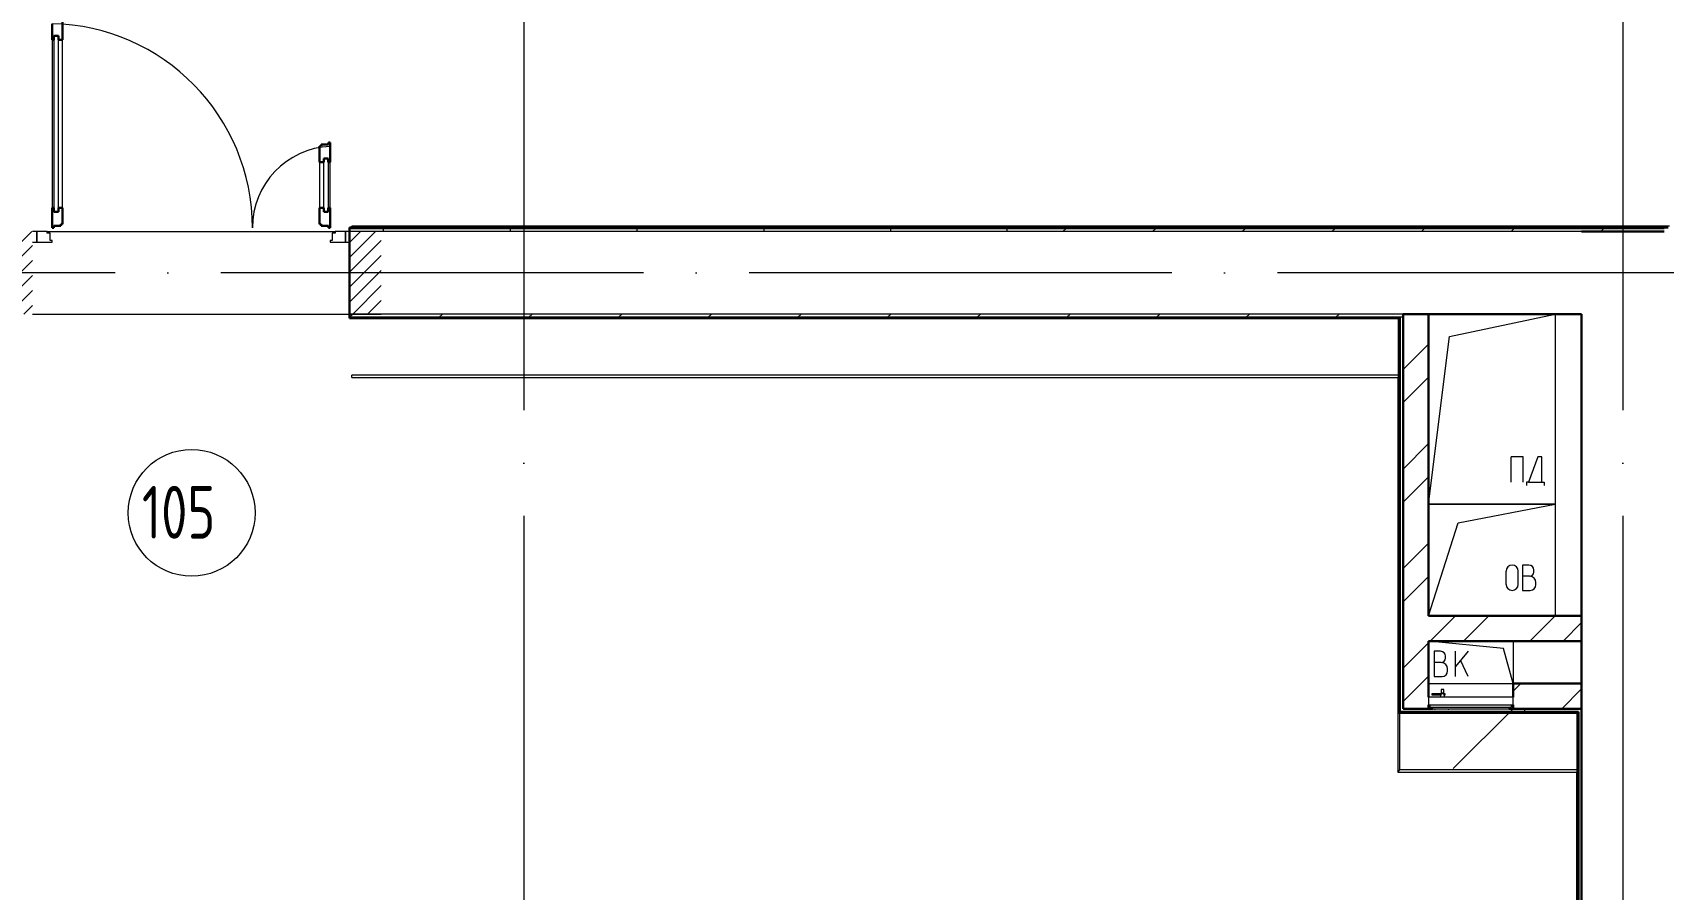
# Model space of a CAD drawing. Header units: millimetres. Extents: x -325553 to 627452, y -28539 to 738858.
# Drawn here: x -55240 to -47523, y 153346 to 157401 of the extents above; entities that cross this region are included whole.
import ezdxf

# ---------------------------------------------------------------- set-up
doc = ezdxf.new("R2010")
doc.units = ezdxf.units.MM
doc.linetypes.add('ADSK_Линия сетки', pattern=[25, 20, -2.5, 0, -2.5])
doc.linetypes.add('ADSK_Штриховая_ш2 п1_5', pattern=[4.5, 3, -1.5])
doc.layers.add('000_доп.МДУ', color=7, linetype='Continuous')
for name, color, linetype, lineweight in [('Двери', 252, 'Continuous', 9), ('Марки помещений', 252, 'Continuous', 20), ('Оборудование', 8, 'Continuous', 18), ('Ограждение', 252, 'Continuous', 9), ('Оси', 252, 'Continuous', 9), ('Перекрытие', 252, 'Continuous', 18), ('Стены внутренние', 7, 'Continuous', 18), ('Стены наружные', 7, 'Continuous', 18), ('Стены штриховка', 7, 'Continuous', 9)]:
    doc.layers.add(name, color=color, linetype=linetype, lineweight=lineweight)
doc.layers.add('Двери открывание', color=7, linetype='Continuous', lineweight=9, true_color=0xc0c0c0)
doc.styles.add('GOST Common_3', font='', dxfattribs={"height": 3.5})
doc.styles.get('GOST Common_3').set_extended_font_data('GOST 2.304 type A')

# ---------------------------------------------------------------- blocks, each defined once
blk = doc.blocks.new('1 этаж')
at = {"layer": 'Двери', "lineweight": 18, "true_color": 0x636466}
h = blk.add_hatch(dxfattribs=at)
h.set_pattern_fill('FP_2', color=251, style=0, pattern_type=2)
h.set_pattern_definition([(45, (-55355.803, -13993.73), (-35.3553, 35.3553), [])])
h.paths.add_polyline_path([(-54330.8, -14188.7), (-54330.8, -13798.7), (-54480.8, -13798.7), (-54480.8, -14188.7), (-54470.3, -14188.7)])
h.paths.add_polyline_path([(-56130.8, -14188.7), (-55980.8, -14188.7), (-55980.8, -13798.7), (-56130.8, -13798.7)])
at = {"layer": 'Ограждение', "true_color": 0x636466}
h = blk.add_hatch(dxfattribs=at)
h.set_pattern_fill('FP_26', color=251, style=0, pattern_type=2)
h.set_pattern_definition([(0, (-32119.8, 96), (0, 600), []), (90, (-32119.8, 96), (-600, 4e-14), [])])
h.paths.add_polyline_path([(-48240.8, -13778.7), (-48235.8, -13773.7), (-54470.8, -13773.7), (-54470.8, -13778.7), (-48245.8, -13778.7)])
at = {"color": 251, "lineweight": 18, "true_color": 0x636466}
for p, q in [((-49276.5, -14294.9), (-48775.7, -14188.7)), ((-48775.7, -14188.7), (-48775.7, -15088.7)), ((-49375.5, -15088.7), (-49276.5, -14294.9)), ((-48927.1, -14865), (-48984.5, -14865)), ((-48984.5, -14985), (-48984.5, -14865)), ((-48927.1, -14985), (-48927.1, -14865)), ((-48858.3, -14865), (-48902, -14985)), ((-48838.7, -14865), (-48858.3, -14865)), ((-48838.7, -14985), (-48838.7, -14865)), ((-48912, -14985), (-48912, -15000)), ((-48902, -14985), (-48912, -14985)), ((-48902, -14985), (-48838.7, -14985)), ((-48838.7, -14985), (-48828.7, -14985)), ((-48828.7, -14985), (-48828.7, -15000)), ((-49375.5, -15088.7), (-48775.7, -15088.7)), ((-48775.7, -15088.7), (-49375.5, -15088.7)), ((-49234.3, -15177.2), (-48775.7, -15088.7)), ((-48775.7, -15088.7), (-48775.7, -15616.9)), ((-49375.5, -15616.9), (-49234.3, -15177.2)), ((-49007.9, -15468.3), (-49007.9, -15405.7)), ((-48950.6, -15468.3), (-48950.6, -15405.7)), ((-48900.4, -15377), (-48930.4, -15377)), ((-48930.4, -15377), (-48930.4, -15497)), ((-48897.1, -15430.3), (-48930.4, -15430.3)), ((-48877.1, -15410.3), (-48877.1, -15400.3)), ((-48930.4, -15497), (-48893.7, -15497)), ((-48867.1, -15470.3), (-48867.1, -15460.3)), ((-49020.1, -15772.7), (-49375.5, -15736.9)), ((-48975.5, -15736.9), (-48975.5, -15936.9)), ((-49318.2, -15785.1), (-49348.2, -15785.1)), ((-49348.2, -15785.1), (-49348.2, -15905.1)), ((-49294.8, -15818.4), (-49294.8, -15808.4)), ((-49188.2, -15785.1), (-49248.2, -15856.6)), ((-49248.2, -15905.1), (-49248.2, -15785.1)), ((-48975.5, -15936.9), (-49020.1, -15772.7)), ((-49314.8, -15838.4), (-49348.2, -15838.4)), ((-49284.8, -15878.4), (-49284.8, -15868.4)), ((-49188.2, -15905.1), (-49224.1, -15827.9)), ((-49348.2, -15905.1), (-49311.5, -15905.1))]:
    blk.add_line(p, q, dxfattribs=at)
for centre, radius, start, end in [((-48979.3, -15405.7), 28.7, 0, 180), ((-48900.4, -15400.3), 23.3, 0, 90), ((-48897.1, -15410.3), 20, 270, 0), ((-48897.1, -15460.3), 30, 0, 90), ((-48979.3, -15468.3), 28.7, 180, 0), ((-48893.7, -15470.3), 26.7, 270, 0), ((-49318.2, -15808.4), 23.3, 0, 90), ((-49314.8, -15818.4), 20, 270, 0), ((-49314.8, -15868.4), 30, 0, 90), ((-49311.5, -15878.4), 26.7, 270, 0)]:
    blk.add_arc(centre, radius, start, end, dxfattribs=at)
at = {"layer": 'Двери', "color": 251, "lineweight": 30, "true_color": 0x636466}
for p, q in [((-55838.8, -12890.7), (-55838.8, -12796.7)), ((-55888.8, -12814.7), (-55888.8, -12890.7)), ((-55879.8, -12872.7), (-55879.8, -12890.7)), ((-55858.8, -12872.7), (-55879.8, -12872.7)), ((-55858.8, -12890.7), (-55858.8, -12872.7)), ((-55879.8, -12890.7), (-55888.8, -12890.7)), ((-55838.8, -12890.7), (-55858.8, -12890.7)), ((-54614.8, -13394.7), (-54622.8, -13394.7)), ((-54622.8, -13394.7), (-54622.8, -13470.7)), ((-54580.8, -13385.7), (-54614.8, -13385.7)), ((-54614.8, -13385.7), (-54614.8, -13394.7)), ((-54572.8, -13376.7), (-54580.8, -13376.7)), ((-54580.8, -13376.7), (-54580.8, -13385.7)), ((-54572.8, -13470.7), (-54572.8, -13376.7)), ((-54622.8, -13470.7), (-54602.8, -13470.7)), ((-54602.8, -13470.7), (-54602.8, -13452.7)), ((-54602.8, -13452.7), (-54581.8, -13452.7)), ((-54581.8, -13452.7), (-54581.8, -13470.7)), ((-54581.8, -13470.7), (-54572.8, -13470.7)), ((-55888.8, -13686.7), (-55888.8, -13780.7)), ((-55879.8, -13686.7), (-55888.8, -13686.7)), ((-55879.8, -13704.7), (-55879.8, -13686.7)), ((-55858.8, -13704.7), (-55879.8, -13704.7)), ((-55858.8, -13686.7), (-55858.8, -13704.7)), ((-55838.8, -13686.7), (-55858.8, -13686.7)), ((-55838.8, -13762.7), (-55838.8, -13686.7)), ((-54622.8, -13686.7), (-54622.8, -13762.7)), ((-54622.8, -13686.7), (-54602.8, -13686.7)), ((-54602.8, -13686.7), (-54602.8, -13704.7)), ((-54602.8, -13704.7), (-54581.8, -13704.7)), ((-54581.8, -13686.7), (-54572.8, -13686.7)), ((-54581.8, -13704.7), (-54581.8, -13686.7)), ((-54572.8, -13780.7), (-54572.8, -13686.7)), ((-55888.8, -13780.7), (-55880.8, -13780.7)), ((-55880.8, -13780.7), (-55880.8, -13771.7)), ((-55880.8, -13771.7), (-55846.8, -13771.7)), ((-55846.8, -13771.7), (-55846.8, -13762.7)), ((-55846.8, -13762.7), (-55838.8, -13762.7)), ((-54622.8, -13762.7), (-54614.8, -13762.7)), ((-54614.8, -13762.7), (-54614.8, -13771.7)), ((-54614.8, -13771.7), (-54580.8, -13771.7)), ((-54580.8, -13771.7), (-54580.8, -13780.7)), ((-54580.8, -13780.7), (-54572.8, -13780.7))]:
    blk.add_line(p, q, dxfattribs=at)
at = {"layer": 'Двери', "color": 251, "true_color": 0x636466}
for p, q in [((-55879.8, -12872.7), (-55879.8, -13704.7)), ((-55858.8, -12872.7), (-55879.8, -12872.7)), ((-55858.8, -13704.7), (-55858.8, -12872.7)), ((-55888.8, -12890.7), (-55888.8, -13686.7)), ((-55838.8, -13686.7), (-55838.8, -12890.7)), ((-54622.8, -13470.7), (-54622.8, -13686.7)), ((-54602.8, -13704.7), (-54602.8, -13452.7)), ((-54602.8, -13452.7), (-54581.8, -13452.7)), ((-54581.8, -13452.7), (-54581.8, -13704.7)), ((-54572.8, -13686.7), (-54572.8, -13470.7)), ((-55879.8, -13704.7), (-55858.8, -13704.7)), ((-54581.8, -13704.7), (-54602.8, -13704.7)), ((-55960.8, -13798.7), (-55980.8, -13798.7)), ((-55960.8, -13848.7), (-55960.8, -13798.7)), ((-55911.8, -13798.7), (-55960.8, -13798.7)), ((-55960.8, -13798.7), (-55960.8, -13848.7)), ((-55911.8, -13806.7), (-55911.8, -13798.7)), ((-55897.8, -13806.7), (-55911.8, -13806.7)), ((-55897.8, -13840.7), (-55897.8, -13806.7)), ((-54549.8, -13806.7), (-54563.8, -13806.7)), ((-54563.8, -13806.7), (-54563.8, -13840.7)), ((-54549.8, -13798.7), (-54549.8, -13806.7)), ((-54500.8, -13798.7), (-54549.8, -13798.7)), ((-54480.8, -13798.7), (-54500.8, -13798.7)), ((-54500.8, -13798.7), (-54500.8, -13848.7)), ((-54500.8, -13848.7), (-54500.8, -13798.7)), ((-54480.8, -13848.7), (-54480.8, -13798.7)), ((-55980.8, -13848.7), (-55960.8, -13848.7)), ((-55960.8, -13848.7), (-55888.8, -13848.7)), ((-55888.8, -13840.7), (-55897.8, -13840.7)), ((-55888.8, -13848.7), (-55888.8, -13840.7)), ((-54563.8, -13840.7), (-54572.8, -13840.7)), ((-54572.8, -13840.7), (-54572.8, -13848.7)), ((-54572.8, -13848.7), (-54500.8, -13848.7)), ((-54500.8, -13848.7), (-54480.8, -13848.7))]:
    blk.add_line(p, q, dxfattribs=at)
at = {"layer": 'Двери', "color": 251, "linetype": 'ADSK_Штриховая_ш2 п1_5', "true_color": 0x636466}
for p, q in [((-54330.8, -13798.7), (-54480.8, -13798.7)), ((-54480.8, -13798.7), (-54480.8, -14188.7)), ((-54480.8, -14188.7), (-54330.8, -14188.7))]:
    blk.add_line(p, q, dxfattribs=at)
at = {"layer": 'Двери открывание', "color": 251, "true_color": 0x636466}
for centre, radius, start, end in [((-55906.8, -13780.7), 966, 0, 88.93231), ((-54554.8, -13780.7), 386, 92.67279, 180)]:
    blk.add_arc(centre, radius, start, end, dxfattribs=at)
at = {"layer": 'Марки помещений', "color": 251, "true_color": 0x636466}
blk.add_circle((-55228.4, -15129.9), 300, dxfattribs=at)
at = {"layer": 'Оборудование', "color": 251, "true_color": 0x636466}
for p, q in [((-49315.2, -15966.5), (-49315.2, -15984)), ((-49302.9, -15966.5), (-49315.2, -15966.5)), ((-49302.9, -15984), (-49302.9, -15966.5)), ((-49375.5, -16001.9), (-49375.5, -16038.2)), ((-48975.5, -16001.9), (-49375.5, -16001.9)), ((-49374.6, -16039.2), (-48976.5, -16039.2)), ((-49368.5, -16039.2), (-49368.5, -16048.9)), ((-49367.6, -16049.9), (-48983.5, -16049.9)), ((-49359.7, -15986.5), (-49359.7, -15991.5)), ((-49313.9, -15986.5), (-49359.7, -15986.5)), ((-49359.7, -15991.5), (-49313.9, -15991.5)), ((-49318.7, -15985.9), (-49318.7, -16001.9)), ((-49299.4, -15985.9), (-49318.7, -15985.9)), ((-49315.2, -15984), (-49317.1, -15985.9)), ((-49302.9, -15984), (-49315.2, -15984)), ((-49296, -15986.5), (-49304.2, -15986.5)), ((-49304.2, -15991.5), (-49296, -15991.5)), ((-49301, -15985.9), (-49302.9, -15984)), ((-49299.4, -16001.9), (-49299.4, -15985.9)), ((-49296, -15991.5), (-49296, -15986.5)), ((-48982.5, -16048.9), (-48982.5, -16039.2)), ((-48975.5, -16038.2), (-48975.5, -16001.9)), ((-49356.5, -16051.4), (-49356.5, -16056.9)), ((-49356.5, -16056.9), (-48994.5, -16056.9)), ((-49347.5, -16056.9), (-49347.5, -16058.9)), ((-49347.5, -16058.9), (-49343.5, -16058.9)), ((-49283, -16058.9), (-49343.5, -16058.9)), ((-49283, -16058.9), (-49279, -16058.9)), ((-49279, -16058.9), (-49279, -16056.9)), ((-48975.5, -16056.9), (-49258.4, -16339.7)), ((-48994.5, -16056.9), (-48994.5, -16051.4))]:
    blk.add_line(p, q, dxfattribs=at)
for points, knots in [([(-49375.5, -16038.2), (-49375.5, -16038.3), (-49375.5, -16038.5), (-49375.4, -16038.7), (-49375.3, -16038.8), (-49375.2, -16039), (-49375, -16039.1), (-49374.8, -16039.1), (-49374.7, -16039.2), (-49374.6, -16039.2)], [0, 0, 0, 0, 0.166667, 0.333333, 0.458333, 0.583333, 0.708333, 0.833333, 1, 1, 1, 1]), ([(-49368.5, -16048.9), (-49368.5, -16049), (-49368.5, -16049.1), (-49368.4, -16049.4), (-49368.3, -16049.5), (-49368.2, -16049.6), (-49368.1, -16049.7), (-49368, -16049.8), (-49367.8, -16049.8), (-49367.7, -16049.9), (-49367.6, -16049.9)], [0, 0, 0, 0, 0.166667, 0.333333, 0.458333, 0.583333, 0.666667, 0.75, 0.833333, 1, 1, 1, 1]), ([(-49358.1, -16049.9), (-49357.9, -16049.9), (-49357.7, -16049.9), (-49357.5, -16050), (-49357.3, -16050.1), (-49357.1, -16050.2), (-49357, -16050.3), (-49356.9, -16050.4), (-49356.7, -16050.6), (-49356.7, -16050.8), (-49356.6, -16051), (-49356.5, -16051.3), (-49356.5, -16051.4)], [0, 0, 0, 0, 0.166667, 0.25, 0.333333, 0.416667, 0.5, 0.583333, 0.666667, 0.75, 0.833333, 1, 1, 1, 1]), ([(-48994.5, -16051.4), (-48994.5, -16051.3), (-48994.5, -16051), (-48994.4, -16050.8), (-48994.3, -16050.6), (-48994.2, -16050.4), (-48994.1, -16050.3), (-48993.9, -16050.2), (-48993.8, -16050.1), (-48993.6, -16050), (-48993.3, -16049.9), (-48993.1, -16049.9), (-48993, -16049.9)], [-1, -1, -1, -1, -0.833333, -0.75, -0.666667, -0.583333, -0.5, -0.416667, -0.333333, -0.25, -0.166667, 0, 0, 0, 0]), ([(-48983.5, -16049.9), (-48983.4, -16049.9), (-48983.3, -16049.8), (-48983.1, -16049.8), (-48983, -16049.7), (-48982.9, -16049.6), (-48982.8, -16049.5), (-48982.7, -16049.4), (-48982.6, -16049.1), (-48982.5, -16049), (-48982.5, -16048.9)], [-1, -1, -1, -1, -0.833333, -0.75, -0.666667, -0.583333, -0.458333, -0.333333, -0.166667, 0, 0, 0, 0]), ([(-48976.5, -16039.2), (-48976.4, -16039.2), (-48976.3, -16039.1), (-48976.1, -16039.1), (-48975.9, -16039), (-48975.8, -16038.8), (-48975.6, -16038.7), (-48975.6, -16038.5), (-48975.5, -16038.3), (-48975.5, -16038.2)], [-1, -1, -1, -1, -0.833333, -0.75, -0.583333, -0.458333, -0.333333, -0.166667, 0, 0, 0, 0])]:
    blk.add_open_spline(points, degree=3, knots=knots, dxfattribs=at)
at = {"layer": 'Ограждение', "color": 251, "true_color": 0x636466}
for p, q in [((-54470.8, -13778.7), (-54470.8, -13773.7)), ((-48235.8, -13773.7), (-54470.8, -13773.7)), ((-54470.8, -14488.7), (-54470.8, -14478.7)), ((-49515.5, -14478.7), (-54470.8, -14478.7)), ((-54470.8, -14488.7), (-49520.5, -14488.7)), ((-49515.5, -14483.7), (-49520.5, -14488.7)), ((-49520.5, -14488.7), (-49520.5, -16356.9)), ((-49510.5, -16346.9), (-49510.5, -16076.9)), ((-49520.5, -16356.9), (-49510.5, -16346.9)), ((-49520.5, -16356.9), (-48675.8, -16356.9)), ((-48670.8, -16346.9), (-49510.5, -16346.9)), ((-48675.8, -16356.9), (-48670.8, -16351.9)), ((-48675.8, -16356.9), (-48675.8, -19958.7))]:
    blk.add_line(p, q, dxfattribs=at)
at = {"layer": 'Оси', "color": 251, "linetype": 'ADSK_Линия сетки', "ltscale": 100, "true_color": 0x636466}
for p, q in [((-53655.8, -2643.7), (-53655.8, -33769.9)), ((-48455.8, -2643.7), (-48455.8, -33769.9)), ((4411.5, -13993.7), (-72528.1, -13993.7))]:
    blk.add_line(p, q, dxfattribs=at)
at = {"layer": 'Перекрытие', "color": 251, "ltscale": 100, "true_color": 0x636466}
blk.add_line((-48975.5, -15736.9), (-48975.5, -15936.9), dxfattribs=at)
at = {"layer": 'Стены внутренние', "color": 251, "true_color": 0x636466}
for p, q in [((-55911.8, -13798.7), (-54549.8, -13798.7)), ((-48650.8, -13798.7), (-54480.8, -13798.7)), ((-55980.8, -14188.7), (-54480.8, -14188.7))]:
    blk.add_line(p, q, dxfattribs=at)
at = {"layer": 'Стены внутренние', "color": 251, "lineweight": 30, "true_color": 0x636466}
for p, q in [((-54480.8, -13798.7), (-54480.8, -14188.7)), ((-48260.8, -13798.7), (-48650.8, -13798.7)), ((-49375.5, -14188.7), (-48650.8, -14188.7)), ((-48650.8, -14188.7), (-48650.8, -15616.9)), ((-48650.8, -15736.9), (-48650.8, -15936.9))]:
    blk.add_line(p, q, dxfattribs=at)
at = {"layer": 'Стены наружные', "color": 251, "linetype": 'Continuous', "lineweight": 9, "true_color": 0x636466}
for p, q in [((-54480.8, -13779.7), (-54479.8, -13778.7)), ((-54414.1, -13783.7), (-54409.1, -13778.7)), ((-54343.4, -13783.7), (-54338.4, -13778.7)), ((-54319.8, -13798.7), (-54319.8, -13783.7)), ((-54272.7, -13783.7), (-54267.7, -13778.7)), ((-54202, -13783.7), (-54197, -13778.7)), ((-54131.3, -13783.7), (-54126.3, -13778.7)), ((-54060.6, -13783.7), (-54055.6, -13778.7)), ((-53989.9, -13783.7), (-53984.9, -13778.7)), ((-53919.2, -13783.7), (-53914.2, -13778.7)), ((-53848.4, -13783.7), (-53843.4, -13778.7)), ((-53777.7, -13783.7), (-53772.7, -13778.7)), ((-53719.8, -13798.7), (-53719.8, -13783.7)), ((-53707, -13783.7), (-53702, -13778.7)), ((-53636.3, -13783.7), (-53631.3, -13778.7)), ((-53565.6, -13783.7), (-53560.6, -13778.7)), ((-53494.9, -13783.7), (-53489.9, -13778.7)), ((-53424.2, -13783.7), (-53419.2, -13778.7)), ((-53353.5, -13783.7), (-53348.5, -13778.7)), ((-53282.8, -13783.7), (-53277.8, -13778.7)), ((-53212, -13783.7), (-53207, -13778.7)), ((-53141.3, -13783.7), (-53136.3, -13778.7)), ((-53119.8, -13798.7), (-53119.8, -13783.7)), ((-53070.6, -13783.7), (-53065.6, -13778.7)), ((-52999.9, -13783.7), (-52994.9, -13778.7)), ((-52929.2, -13783.7), (-52924.2, -13778.7)), ((-52858.5, -13783.7), (-52853.5, -13778.7)), ((-52787.8, -13783.7), (-52782.8, -13778.7)), ((-52717.1, -13783.7), (-52712.1, -13778.7)), ((-52646.4, -13783.7), (-52641.4, -13778.7)), ((-52575.6, -13783.7), (-52570.6, -13778.7)), ((-52519.8, -13798.7), (-52519.8, -13783.7)), ((-52504.9, -13783.7), (-52499.9, -13778.7)), ((-52434.2, -13783.7), (-52429.2, -13778.7)), ((-52363.5, -13783.7), (-52358.5, -13778.7)), ((-52292.8, -13783.7), (-52287.8, -13778.7)), ((-52222.1, -13783.7), (-52217.1, -13778.7)), ((-52151.4, -13783.7), (-52146.4, -13778.7)), ((-52080.7, -13783.7), (-52075.7, -13778.7)), ((-52010, -13783.7), (-52005, -13778.7)), ((-51939.3, -13783.7), (-51934.3, -13778.7)), ((-51919.8, -13798.7), (-51919.8, -13783.7)), ((-51868.5, -13783.7), (-51863.5, -13778.7)), ((-51797.8, -13783.7), (-51792.8, -13778.7)), ((-51727.1, -13783.7), (-51722.1, -13778.7)), ((-51656.4, -13783.7), (-51651.4, -13778.7)), ((-51585.7, -13783.7), (-51580.7, -13778.7)), ((-51515, -13783.7), (-51510, -13778.7)), ((-51444.3, -13783.7), (-51439.3, -13778.7)), ((-51373.6, -13783.7), (-51368.6, -13778.7)), ((-51302.9, -13783.7), (-51297.9, -13778.7)), ((-51232.1, -13783.7), (-51227.1, -13778.7)), ((-51161.4, -13783.7), (-51156.4, -13778.7)), ((-51105.7, -13798.7), (-51090.7, -13783.7)), ((-51090.7, -13783.7), (-51085.7, -13778.7)), ((-51020, -13783.7), (-51015, -13778.7)), ((-50949.3, -13783.7), (-50944.3, -13778.7)), ((-50878.6, -13783.7), (-50873.6, -13778.7)), ((-50807.9, -13783.7), (-50802.9, -13778.7)), ((-50737.2, -13783.7), (-50732.2, -13778.7)), ((-50681.5, -13798.7), (-50666.5, -13783.7)), ((-50666.5, -13783.7), (-50661.5, -13778.7)), ((-50595.7, -13783.7), (-50590.7, -13778.7)), ((-50525, -13783.7), (-50520, -13778.7)), ((-50454.3, -13783.7), (-50449.3, -13778.7)), ((-50383.6, -13783.7), (-50378.6, -13778.7)), ((-50312.9, -13783.7), (-50307.9, -13778.7)), ((-50257.2, -13798.7), (-50242.2, -13783.7)), ((-50242.2, -13783.7), (-50237.2, -13778.7)), ((-50171.5, -13783.7), (-50166.5, -13778.7)), ((-50100.8, -13783.7), (-50095.8, -13778.7)), ((-50030.1, -13783.7), (-50025.1, -13778.7)), ((-49959.4, -13783.7), (-49954.4, -13778.7)), ((-49888.6, -13783.7), (-49883.6, -13778.7)), ((-49832.9, -13798.7), (-49817.9, -13783.7)), ((-49817.9, -13783.7), (-49812.9, -13778.7)), ((-49747.2, -13783.7), (-49742.2, -13778.7)), ((-49676.5, -13783.7), (-49671.5, -13778.7)), ((-49605.8, -13783.7), (-49600.8, -13778.7)), ((-49535.1, -13783.7), (-49530.1, -13778.7)), ((-49464.4, -13783.7), (-49459.4, -13778.7)), ((-49408.7, -13798.7), (-49393.7, -13783.7)), ((-49393.7, -13783.7), (-49388.7, -13778.7)), ((-49323, -13783.7), (-49318, -13778.7)), ((-49252.2, -13783.7), (-49247.2, -13778.7)), ((-49181.5, -13783.7), (-49176.5, -13778.7)), ((-49110.8, -13783.7), (-49105.8, -13778.7)), ((-49040.1, -13783.7), (-49035.1, -13778.7)), ((-48984.4, -13798.7), (-48969.4, -13783.7)), ((-48969.4, -13783.7), (-48964.4, -13778.7)), ((-48898.7, -13783.7), (-48893.7, -13778.7)), ((-48828, -13783.7), (-48823, -13778.7)), ((-48757.3, -13783.7), (-48752.3, -13778.7)), ((-48686.6, -13783.7), (-48681.6, -13778.7)), ((-48615.9, -13783.7), (-48610.9, -13778.7)), ((-48560.1, -13798.7), (-48545.1, -13783.7)), ((-48545.1, -13783.7), (-48540.1, -13778.7)), ((-48474.4, -13783.7), (-48469.4, -13778.7)), ((-48403.7, -13783.7), (-48398.7, -13778.7)), ((-48333, -13783.7), (-48328, -13778.7)), ((-54480.6, -14203.7), (-54465.6, -14188.7)), ((-54056.3, -14203.7), (-54041.3, -14188.7)), ((-53632, -14203.7), (-53617, -14188.7)), ((-53207.8, -14203.7), (-53192.8, -14188.7)), ((-52783.5, -14203.7), (-52768.5, -14188.7)), ((-52359.3, -14203.7), (-52344.3, -14188.7)), ((-51935, -14203.7), (-51920, -14188.7)), ((-51510.7, -14203.7), (-51495.7, -14188.7)), ((-51086.5, -14203.7), (-51071.5, -14188.7)), ((-50662.2, -14203.7), (-50647.2, -14188.7)), ((-50237.9, -14203.7), (-50222.9, -14188.7)), ((-49813.7, -14203.7), (-49798.7, -14188.7)), ((-54480.8, -14204), (-54480.6, -14203.7)), ((-54414.9, -14208.7), (-54409.9, -14203.7)), ((-54344.2, -14208.7), (-54339.2, -14203.7)), ((-54273.4, -14208.7), (-54268.4, -14203.7)), ((-54202.7, -14208.7), (-54197.7, -14203.7)), ((-54132, -14208.7), (-54127, -14203.7)), ((-54061.3, -14208.7), (-54056.3, -14203.7)), ((-53990.6, -14208.7), (-53985.6, -14203.7)), ((-53919.9, -14208.7), (-53914.9, -14203.7)), ((-53849.2, -14208.7), (-53844.2, -14203.7)), ((-53778.5, -14208.7), (-53773.5, -14203.7)), ((-53707.8, -14208.7), (-53702.8, -14203.7)), ((-53637, -14208.7), (-53632, -14203.7)), ((-53566.3, -14208.7), (-53561.3, -14203.7)), ((-53495.6, -14208.7), (-53490.6, -14203.7)), ((-53424.9, -14208.7), (-53419.9, -14203.7)), ((-53354.2, -14208.7), (-53349.2, -14203.7)), ((-53283.5, -14208.7), (-53278.5, -14203.7)), ((-53212.8, -14208.7), (-53207.8, -14203.7)), ((-53142.1, -14208.7), (-53137.1, -14203.7)), ((-53071.4, -14208.7), (-53066.4, -14203.7)), ((-53000.6, -14208.7), (-52995.6, -14203.7)), ((-52929.9, -14208.7), (-52924.9, -14203.7)), ((-52859.2, -14208.7), (-52854.2, -14203.7)), ((-52788.5, -14208.7), (-52783.5, -14203.7)), ((-52717.8, -14208.7), (-52712.8, -14203.7)), ((-52647.1, -14208.7), (-52642.1, -14203.7)), ((-52576.4, -14208.7), (-52571.4, -14203.7)), ((-52505.7, -14208.7), (-52500.7, -14203.7)), ((-52435, -14208.7), (-52430, -14203.7)), ((-52364.3, -14208.7), (-52359.3, -14203.7)), ((-52293.5, -14208.7), (-52288.5, -14203.7)), ((-52222.8, -14208.7), (-52217.8, -14203.7)), ((-52152.1, -14208.7), (-52147.1, -14203.7)), ((-52081.4, -14208.7), (-52076.4, -14203.7)), ((-52010.7, -14208.7), (-52005.7, -14203.7)), ((-51940, -14208.7), (-51935, -14203.7)), ((-51869.3, -14208.7), (-51864.3, -14203.7)), ((-51798.6, -14208.7), (-51793.6, -14203.7)), ((-51727.9, -14208.7), (-51722.9, -14203.7)), ((-51657.1, -14208.7), (-51652.1, -14203.7)), ((-51586.4, -14208.7), (-51581.4, -14203.7)), ((-51515.7, -14208.7), (-51510.7, -14203.7)), ((-51445, -14208.7), (-51440, -14203.7)), ((-51374.3, -14208.7), (-51369.3, -14203.7)), ((-51303.6, -14208.7), (-51298.6, -14203.7)), ((-51232.9, -14208.7), (-51227.9, -14203.7)), ((-51162.2, -14208.7), (-51157.2, -14203.7)), ((-51091.5, -14208.7), (-51086.5, -14203.7)), ((-51020.7, -14208.7), (-51015.7, -14203.7)), ((-50950, -14208.7), (-50945, -14203.7)), ((-50879.3, -14208.7), (-50874.3, -14203.7)), ((-50808.6, -14208.7), (-50803.6, -14203.7)), ((-50737.9, -14208.7), (-50732.9, -14203.7)), ((-50667.2, -14208.7), (-50662.2, -14203.7)), ((-50596.5, -14208.7), (-50591.5, -14203.7)), ((-50525.8, -14208.7), (-50520.8, -14203.7)), ((-50455.1, -14208.7), (-50450.1, -14203.7)), ((-50384.4, -14208.7), (-50379.4, -14203.7)), ((-50313.6, -14208.7), (-50308.6, -14203.7)), ((-50242.9, -14208.7), (-50237.9, -14203.7)), ((-50172.2, -14208.7), (-50167.2, -14203.7)), ((-50101.5, -14208.7), (-50096.5, -14203.7)), ((-50030.8, -14208.7), (-50025.8, -14203.7)), ((-49960.1, -14208.7), (-49955.1, -14203.7)), ((-49889.4, -14208.7), (-49884.4, -14203.7)), ((-49818.7, -14208.7), (-49813.7, -14203.7)), ((-49748, -14208.7), (-49743, -14203.7)), ((-49677.2, -14208.7), (-49672.2, -14203.7)), ((-49606.5, -14208.7), (-49601.5, -14203.7)), ((-49535.8, -14208.7), (-49530.8, -14203.7)), ((-49515.5, -14259.2), (-49510.5, -14254.2)), ((-49515.5, -14329.9), (-49510.5, -14324.9)), ((-49495.5, -14450.9), (-49375.5, -14330.9)), ((-49515.5, -14400.6), (-49510.5, -14395.6)), ((-49515.5, -14471.3), (-49510.5, -14466.3)), ((-49495.5, -14608.1), (-49375.5, -14488.1)), ((-49515.5, -14542), (-49510.5, -14537)), ((-49515.5, -14612.7), (-49510.5, -14607.7)), ((-49515.5, -14683.4), (-49510.5, -14678.4)), ((-49515.5, -14754.1), (-49510.5, -14749.1)), ((-49495.5, -14922.4), (-49375.5, -14802.4)), ((-49515.5, -14824.8), (-49510.5, -14819.8)), ((-49515.5, -14895.6), (-49510.5, -14890.6)), ((-49515.5, -14966.3), (-49510.5, -14961.3)), ((-49495.5, -15079.6), (-49375.5, -14959.6)), ((-49515.5, -15037), (-49510.5, -15032)), ((-49515.5, -15107.7), (-49510.5, -15102.7)), ((-49515.5, -15178.4), (-49510.5, -15173.4)), ((-49515.5, -15249.1), (-49510.5, -15244.1)), ((-49495.5, -15393.9), (-49375.5, -15273.9)), ((-49515.5, -15319.8), (-49510.5, -15314.8)), ((-49515.5, -15390.5), (-49510.5, -15385.5)), ((-49495.5, -15551), (-49375.5, -15431)), ((-49515.5, -15461.2), (-49510.5, -15456.2)), ((-49515.5, -15531.9), (-49510.5, -15526.9)), ((-49515.5, -15602.7), (-49510.5, -15597.7)), ((-49367.1, -15736.9), (-49247.1, -15616.9)), ((-49209.9, -15736.9), (-49089.9, -15616.9)), ((-48895.6, -15736.9), (-48775.6, -15616.9)), ((-48738.4, -15736.9), (-48650.8, -15649.2)), ((-49515.5, -15673.4), (-49510.5, -15668.4)), ((-49515.5, -15744.1), (-49510.5, -15739.1)), ((-49515.5, -15814.8), (-49510.5, -15809.8)), ((-49495.5, -15865.3), (-49375.5, -15745.3)), ((-49515.5, -15885.5), (-49510.5, -15880.5)), ((-49515.5, -15956.2), (-49510.5, -15951.2)), ((-49495.5, -16022.5), (-49409.9, -15936.9)), ((-49409.9, -15936.9), (-49375.5, -15902.5)), ((-48975.5, -15973.9), (-48938.4, -15936.9)), ((-48744.1, -16056.9), (-48650.8, -15963.5)), ((-49515.5, -16026.9), (-49510.5, -16021.9)), ((-49494.8, -16076.9), (-49489.8, -16071.9)), ((-49424, -16076.9), (-49419, -16071.9)), ((-49353.3, -16076.9), (-49348.3, -16071.9)), ((-49282.6, -16076.9), (-49277.6, -16071.9)), ((-49211.9, -16076.9), (-49206.9, -16071.9)), ((-49141.2, -16076.9), (-49136.2, -16071.9)), ((-49070.5, -16076.9), (-49065.5, -16071.9)), ((-48999.8, -16076.9), (-48994.8, -16071.9)), ((-48929.1, -16076.9), (-48924.1, -16071.9)), ((-48919.8, -16071.9), (-48919.8, -16056.9)), ((-48858.4, -16076.9), (-48853.4, -16071.9)), ((-48787.7, -16076.9), (-48782.7, -16071.9)), ((-48716.9, -16076.9), (-48711.9, -16071.9)), ((-48670.8, -16101.4), (-48665.8, -16096.4)), ((-48670.8, -16172.1), (-48665.8, -16167.1)), ((-48670.8, -16242.8), (-48665.8, -16237.8)), ((-48670.8, -16313.6), (-48665.8, -16308.6)), ((-48670.8, -16384.3), (-48665.8, -16379.3)), ((-48670.8, -16455), (-48665.8, -16450)), ((-48670.8, -16525.7), (-48665.8, -16520.7)), ((-48670.8, -16596.4), (-48665.8, -16591.4)), ((-48670.8, -16667.1), (-48665.8, -16662.1)), ((-48670.8, -16737.8), (-48665.8, -16732.8)), ((-48670.8, -16808.5), (-48665.8, -16803.5)), ((-48670.8, -16879.2), (-48665.8, -16874.2))]:
    blk.add_line(p, q, dxfattribs=at)
at = {"layer": 'Стены наружные', "color": 251, "lineweight": 30, "true_color": 0x636466}
for p, q in [((-48240.8, -13778.7), (-54480.8, -13778.7)), ((-54480.8, -13778.7), (-54480.8, -13798.7)), ((-54480.8, -14188.7), (-54480.8, -14208.7)), ((-49495.5, -16056.9), (-49495.5, -14188.7)), ((-49375.5, -14188.7), (-49495.5, -14188.7)), ((-49375.5, -15616.9), (-49375.5, -14188.7)), ((-54480.8, -14208.7), (-49515.5, -14208.7)), ((-49515.5, -14208.7), (-49515.5, -16076.9)), ((-49510.5, -14203.7), (-49510.5, -16071.9)), ((-48650.8, -15616.9), (-49375.5, -15616.9)), ((-48650.8, -15736.9), (-48650.8, -15616.9)), ((-49375.5, -15736.9), (-48650.8, -15736.9)), ((-49375.5, -16001.9), (-49375.5, -15736.9)), ((-48650.8, -15936.9), (-48975.5, -15936.9)), ((-48975.5, -15936.9), (-48975.5, -16001.9)), ((-48650.8, -20043.7), (-48650.8, -15936.9)), ((-49375.5, -16056.9), (-49375.5, -16038.5)), ((-48975.5, -16038.5), (-48975.5, -16056.9)), ((-49515.5, -16076.9), (-48670.8, -16076.9)), ((-49510.5, -16071.9), (-48665.8, -16071.9)), ((-49356.5, -16056.9), (-49495.5, -16056.9)), ((-48650.8, -16056.9), (-48994.5, -16056.9)), ((-48670.8, -16076.9), (-48670.8, -19958.7)), ((-48665.8, -16071.9), (-48665.8, -19963.7))]:
    blk.add_line(p, q, dxfattribs=at)
at = {"layer": 'Стены наружные', "color": 251, "true_color": 0x636466}
for p, q in [((-49495.5, -14188.7), (-54480.8, -14188.7)), ((-49375.5, -15936.9), (-48975.5, -15936.9))]:
    blk.add_line(p, q, dxfattribs=at)
at = {"layer": 'Стены штриховка', "color": 251, "true_color": 0x636466}
for p, q in [((-54480.8, -13783.7), (-48260.8, -13783.7)), ((-51370.8, -13783.7), (-51370.8, -13798.7)), ((-49495.5, -14203.7), (-54480.8, -14203.7))]:
    blk.add_line(p, q, dxfattribs=at)
at = {"layer": 'Марки помещений', "color": 251, "true_color": 0x636466, "style": 'GOST Common_3', "width": 0.9}
blk.add_text('105', height=250, dxfattribs=at).set_placement((-55463.3, -15252.2))

msp = doc.modelspace()

# ---------------------------------------------------------------- block references
at = {"layer": '000_доп.МДУ', "color": 7, "lineweight": 0}
msp.add_blockref('1 этаж', (740.6, 170258), dxfattribs=at)

doc.saveas('drawing.dxf')
